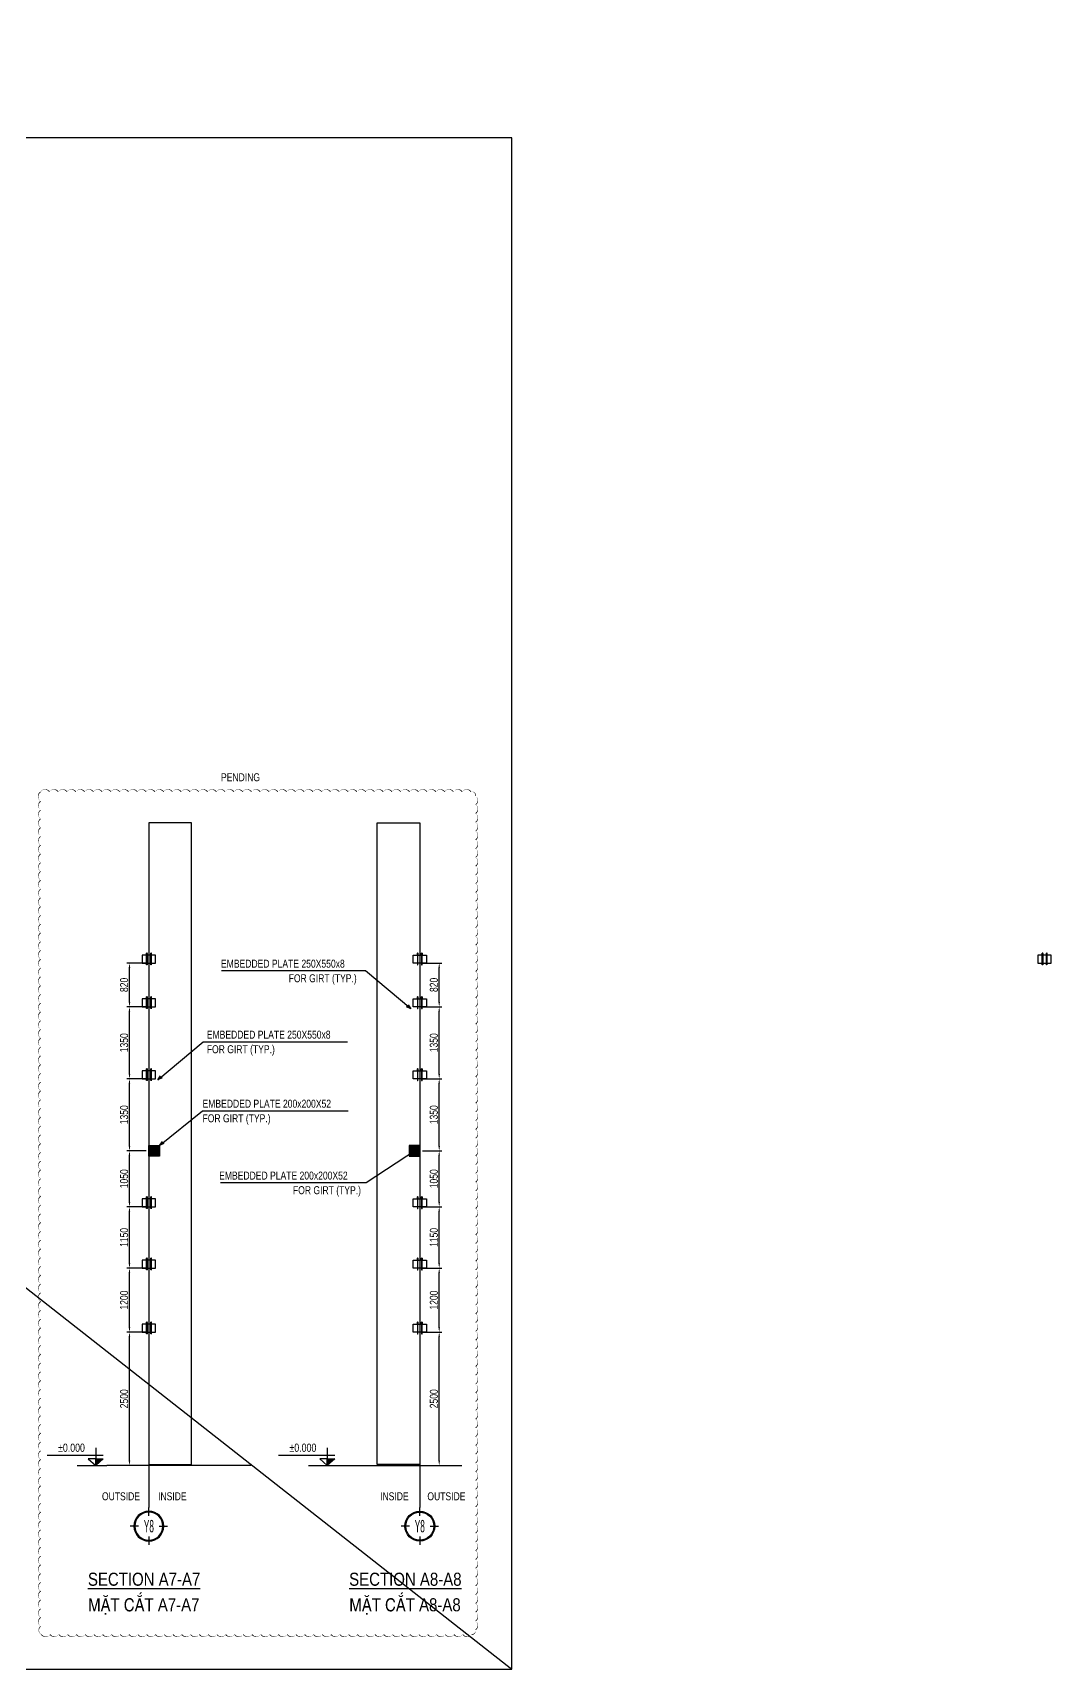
# Model space of a CAD drawing. Header units: millimetres. Extents: x -9238 to 1183474, y -200395 to 125651.
# Drawn here: x 1115720 to 1134804, y -200395 to -169712 of the extents above; entities that cross this region are included whole.
import ezdxf
from ezdxf.enums import TextEntityAlignment as Align

# ---------------------------------------------------------------- set-up
doc = ezdxf.new("R2010")
doc.units = ezdxf.units.MM
doc.header["$LTSCALE"] = 5
doc.header["$PDMODE"] = 35
doc.header["$PDSIZE"] = 5
doc.linetypes.add('CENTER', pattern=[2, 1.25, -0.25, 0.25, -0.25])
doc.linetypes.add('HIDDEN', pattern=[0.375, 0.25, -0.125])
for name, color, linetype in [('10_Steel_QHP', 7, 'Continuous'), ('18_Steel plate_QHP', 140, 'Continuous'), ('1_Gridline_QHP', 251, 'CENTER'), ('23_Rc_QHP', 54, 'Continuous'), ('2_Hidden_QHP', 8, 'HIDDEN'), ('3_Text title_QHP', 10, 'Continuous'), ('4_Text data_QHP', 255, 'Continuous'), ('6_Dim_QHP', 251, 'Continuous'), ('9_Dim_QHP', 7, 'Continuous')]:
    doc.layers.add(name, color=color, linetype=linetype)
doc.layers.add('5_Text_Revcloud_QHP', color=1, linetype='Continuous', true_color=0xff0000)
doc.styles.add('QHP drawing text', font='Vhelvcb.ttf')
doc.styles.add('VNI', font='vn_vni.shx', dxfattribs={"width": 0.8})
doc.dimstyles.new('QHP 1-50', dxfattribs={"dimscale": 50, "dimtxt": 3, "dimasz": 1.75, "dimexe": 1, "dimexo": 1, "dimgap": 0.5, "dimtad": 1, "dimdec": 0, "dimzin": 0, "dimdsep": 46, "dimtxsty": 'VNI', "dimcen": 4, "dimdle": 1, "dimclrd": 251, "dimclre": 251, "dimclrt": 255, "dimazin": 0, "dimtfac": 1, "dimtdec": 0, "dimtix": 1, "dimtmove": 2, "dimatfit": 3, "dimldrblk": 'OPEN30', "dimfxl": 7.5, "dimfxlon": 1, "dimtolj": 1, "dimtzin": 0, "dimarcsym": 0})

# ---------------------------------------------------------------- blocks, each defined once
blk = doc.blocks.new('Khunug Model')
at = {"layer": 'Defpoints'}
blk.add_lwpolyline([(0, -574.23), (731.17, -574.23), (731.17, 0), (0, 0)], close=True, dxfattribs=at)
at = {"layer": 'Defpoints', "style": 'VNI', "width": 0.8}
blk.add_attdef('X', (52.73, 16.26), '', height=22, dxfattribs=at)
blk = doc.blocks.new('*U3')
blk.add_hatch(color=1).paths.add_polyline_path([(-1, 1.75), (-3, 0), (-3, 1.75)])
at = {"color": 1}
for p, q in [((-3, 4.75), (-3, 1.75)), ((-16, 2.75), (-3, 2.75)), ((-8, 0), (0, 0)), ((-3, 2.75), (-1, 2.75))]:
    blk.add_line(p, q, dxfattribs=at)
blk.add_lwpolyline([(-3, 1.75), (-5, 1.75), (-3, 0)], dxfattribs=at)
blk.add_lwpolyline([(-1, 1.75), (-3, 0), (-3, 1.75)], close=True, dxfattribs=at)
at = {"layer": '4_Text data_QHP', "style": 'VNI', "width": 0.8}
for tag, p in [('CODE', (-9.5, 4.75)), ('(C.H)', (-12.5, 0.75))]:
    blk.add_attdef(tag, text='', height=2.2, dxfattribs=at).set_placement(p, align=Align.MIDDLE_CENTER)
blk = doc.blocks.new('QHP_GRIDLINE_TAG')
at = {"layer": '3_Text title_QHP', "color": 7}
blk.add_circle((0, 0), 3.75, dxfattribs=at)
at = {"layer": '6_Dim_QHP'}
for p, q in [((0, 2.75), (0, 5)), ((-2.75, 0), (-5, 0)), ((2.75, 0), (5, 0)), ((0, -2.75), (0, -5))]:
    blk.add_line(p, q, dxfattribs=at)
blk.add_circle((0, 0), 4, dxfattribs=at)
at = {"layer": '3_Text title_QHP', "style": 'VNI', "width": 0.5}
blk.add_attdef('SYMBOL', text='', height=3.3, dxfattribs=at).set_placement((0, 0), align=Align.MIDDLE_CENTER)
blk = doc.blocks.new('A$C7a43958b')
at = {"color": 6}
for points in [[(-45, 150), (-35, 150), (-35, 185), (-45, 185)], [(-45, 0), (-35, 0), (-35, -35), (-45, -35)], [(35, 150), (45, 150), (45, 185), (35, 185)], [(35, 0), (45, 0), (45, -35), (35, -35)]]:
    blk.add_lwpolyline(points, close=True, dxfattribs=at)
at = {"layer": '18_Steel plate_QHP'}
blk.add_lwpolyline([(-125, 0), (125, 0), (125, 150), (-125, 150)], close=True, dxfattribs=at)
at = {"layer": '1_Gridline_QHP'}
for p, q in [((-40, 190), (-40, -40)), ((40, 190), (40, -40))]:
    blk.add_line(p, q, dxfattribs=at)
at = {"layer": '2_Hidden_QHP'}
for points in [[(-45, -35), (-45, 185), (-35, 185), (-35, -35)], [(35, -35), (35, 185), (45, 185), (45, -35)]]:
    blk.add_lwpolyline(points, close=True, dxfattribs=at)
blk = doc.blocks.new('*D87')
at = {"layer": '9_Dim_QHP', "color": 251, "lineweight": -2, "transparency": 16777216}
for p, q in [((1117846, -194074), (1117482, -194074)), ((1117532, -196486), (1117532, -194161)), ((1117846, -196574), (1117482, -196574))]:
    blk.add_line(p, q, dxfattribs=at)
at = {"layer": '9_Dim_QHP', "color": 251, "transparency": 16777216}
for points in [[(1117518, -194161), (1117547, -194161), (1117532, -194074)], [(1117518, -196486), (1117547, -196486), (1117532, -196574)]]:
    blk.add_solid(points, dxfattribs=at)
at = {"layer": 'Defpoints', "color": 0, "transparency": 16777216}
for p in [(1117532, -194074), (1117896, -194074), (1117896, -196574)]:
    blk.add_point(p, dxfattribs=at)
at = {"layer": '9_Dim_QHP', "color": 255, "transparency": 16777216, "insert": (1117432, -195324), "char_height": 150, "attachment_point": 5, "rotation": 90, "style": 'VNI'}
blk.add_mtext('\\A1;2500', dxfattribs=at)
blk = doc.blocks.new('_Open30')
at = {"lineweight": -2}
for p, q in [((-1, 0.27), (0, 0)), ((0, 0), (-1, -0.27)), ((0, 0), (-1, 0))]:
    blk.add_line(p, q, dxfattribs=at)
blk = doc.blocks.new('*D88')
at = {"layer": '9_Dim_QHP', "color": 251, "lineweight": -2, "transparency": 16777216}
for p, q in [((1117846, -192874), (1117482, -192874)), ((1117532, -193986), (1117532, -192961)), ((1117846, -194074), (1117482, -194074))]:
    blk.add_line(p, q, dxfattribs=at)
at = {"layer": '9_Dim_QHP', "color": 251, "transparency": 16777216}
for points in [[(1117518, -192961), (1117547, -192961), (1117532, -192874)], [(1117518, -193986), (1117547, -193986), (1117532, -194074)]]:
    blk.add_solid(points, dxfattribs=at)
at = {"layer": 'Defpoints', "color": 0, "transparency": 16777216}
for p in [(1117532, -192874), (1117896, -192874), (1117896, -194074)]:
    blk.add_point(p, dxfattribs=at)
at = {"layer": '9_Dim_QHP', "color": 255, "transparency": 16777216, "insert": (1117432, -193474), "char_height": 150, "attachment_point": 5, "rotation": 90, "style": 'VNI'}
blk.add_mtext('\\A1;1200', dxfattribs=at)
blk = doc.blocks.new('*D89')
at = {"layer": '9_Dim_QHP', "color": 251, "lineweight": -2, "transparency": 16777216}
for p, q in [((1117846, -191724), (1117482, -191724)), ((1117532, -192786), (1117532, -191811)), ((1117846, -192874), (1117482, -192874))]:
    blk.add_line(p, q, dxfattribs=at)
at = {"layer": '9_Dim_QHP', "color": 251, "transparency": 16777216}
for points in [[(1117518, -191811), (1117547, -191811), (1117532, -191724)], [(1117518, -192786), (1117547, -192786), (1117532, -192874)]]:
    blk.add_solid(points, dxfattribs=at)
at = {"layer": 'Defpoints', "color": 0, "transparency": 16777216}
for p in [(1117532, -191724), (1117896, -191724), (1117896, -192874)]:
    blk.add_point(p, dxfattribs=at)
at = {"layer": '9_Dim_QHP', "color": 255, "transparency": 16777216, "insert": (1117432, -192299), "char_height": 150, "attachment_point": 5, "rotation": 90, "style": 'VNI'}
blk.add_mtext('\\A1;1150', dxfattribs=at)
blk = doc.blocks.new('*D90')
at = {"layer": '9_Dim_QHP', "color": 251, "lineweight": -2, "transparency": 16777216}
for p, q in [((1117846, -190674), (1117482, -190674)), ((1117532, -191636), (1117532, -190761)), ((1117846, -191724), (1117482, -191724))]:
    blk.add_line(p, q, dxfattribs=at)
at = {"layer": '9_Dim_QHP', "color": 251, "transparency": 16777216}
for points in [[(1117518, -190761), (1117547, -190761), (1117532, -190674)], [(1117518, -191636), (1117547, -191636), (1117532, -191724)]]:
    blk.add_solid(points, dxfattribs=at)
at = {"layer": 'Defpoints', "color": 0, "transparency": 16777216}
for p in [(1117532, -190674), (1117896, -190674), (1117896, -191724)]:
    blk.add_point(p, dxfattribs=at)
at = {"layer": '9_Dim_QHP', "color": 255, "transparency": 16777216, "insert": (1117432, -191199), "char_height": 150, "attachment_point": 5, "rotation": 90, "style": 'VNI'}
blk.add_mtext('\\A1;1050', dxfattribs=at)
blk = doc.blocks.new('*D91')
at = {"layer": '9_Dim_QHP', "color": 251, "lineweight": -2, "transparency": 16777216}
for p, q in [((1117846, -189324), (1117482, -189324)), ((1117532, -190586), (1117532, -189411)), ((1117846, -190674), (1117482, -190674))]:
    blk.add_line(p, q, dxfattribs=at)
at = {"layer": '9_Dim_QHP', "color": 251, "transparency": 16777216}
for points in [[(1117518, -189411), (1117547, -189411), (1117532, -189324)], [(1117518, -190586), (1117547, -190586), (1117532, -190674)]]:
    blk.add_solid(points, dxfattribs=at)
at = {"layer": 'Defpoints', "color": 0, "transparency": 16777216}
for p in [(1117532, -189324), (1117896, -189324), (1117896, -190674)]:
    blk.add_point(p, dxfattribs=at)
at = {"layer": '9_Dim_QHP', "color": 255, "transparency": 16777216, "insert": (1117432, -189999), "char_height": 150, "attachment_point": 5, "rotation": 90, "style": 'VNI'}
blk.add_mtext('\\A1;1350', dxfattribs=at)
blk = doc.blocks.new('*D92')
at = {"layer": '9_Dim_QHP', "color": 251, "lineweight": -2, "transparency": 16777216}
for p, q in [((1117846, -187974), (1117482, -187974)), ((1117532, -189236), (1117532, -188061)), ((1117846, -189324), (1117482, -189324))]:
    blk.add_line(p, q, dxfattribs=at)
at = {"layer": '9_Dim_QHP', "color": 251, "transparency": 16777216}
for points in [[(1117518, -188061), (1117547, -188061), (1117532, -187974)], [(1117518, -189236), (1117547, -189236), (1117532, -189324)]]:
    blk.add_solid(points, dxfattribs=at)
at = {"layer": 'Defpoints', "color": 0, "transparency": 16777216}
for p in [(1117532, -187974), (1117896, -187974), (1117896, -189324)]:
    blk.add_point(p, dxfattribs=at)
at = {"layer": '9_Dim_QHP', "color": 255, "transparency": 16777216, "insert": (1117432, -188649), "char_height": 150, "attachment_point": 5, "rotation": 90, "style": 'VNI'}
blk.add_mtext('\\A1;1350', dxfattribs=at)
blk = doc.blocks.new('*D93')
at = {"layer": '9_Dim_QHP', "color": 251, "lineweight": -2, "transparency": 16777216}
for p, q in [((1117846, -187154), (1117482, -187154)), ((1117532, -187886), (1117532, -187241)), ((1117846, -187974), (1117482, -187974))]:
    blk.add_line(p, q, dxfattribs=at)
at = {"layer": '9_Dim_QHP', "color": 251, "transparency": 16777216}
for points in [[(1117518, -187241), (1117547, -187241), (1117532, -187154)], [(1117518, -187886), (1117547, -187886), (1117532, -187974)]]:
    blk.add_solid(points, dxfattribs=at)
at = {"layer": 'Defpoints', "color": 0, "transparency": 16777216}
for p in [(1117532, -187154), (1117896, -187154), (1117896, -187974)]:
    blk.add_point(p, dxfattribs=at)
at = {"layer": '9_Dim_QHP', "color": 255, "transparency": 16777216, "insert": (1117432, -187564), "char_height": 150, "attachment_point": 5, "rotation": 90, "style": 'VNI'}
blk.add_mtext('\\A1;820', dxfattribs=at)
blk = doc.blocks.new('*D94')
at = {"layer": '9_Dim_QHP', "color": 251, "lineweight": -2, "transparency": 16777216}
for p, q in [((1123022, -194074), (1123386, -194074)), ((1123336, -196486), (1123336, -194161)), ((1123022, -196574), (1123386, -196574))]:
    blk.add_line(p, q, dxfattribs=at)
at = {"layer": '9_Dim_QHP', "color": 251, "transparency": 16777216}
for points in [[(1123321, -194161), (1123350, -194161), (1123336, -194074)], [(1123321, -196486), (1123350, -196486), (1123336, -196574)]]:
    blk.add_solid(points, dxfattribs=at)
at = {"layer": 'Defpoints', "color": 0, "transparency": 16777216}
for p in [(1122972, -194074), (1123336, -194074), (1122972, -196574)]:
    blk.add_point(p, dxfattribs=at)
at = {"layer": '9_Dim_QHP', "color": 255, "transparency": 16777216, "insert": (1123236, -195324), "char_height": 150, "attachment_point": 5, "rotation": 90, "style": 'VNI'}
blk.add_mtext('\\A1;2500', dxfattribs=at)
blk = doc.blocks.new('*D95')
at = {"layer": '9_Dim_QHP', "color": 251, "lineweight": -2, "transparency": 16777216}
for p, q in [((1123022, -192874), (1123386, -192874)), ((1123336, -193986), (1123336, -192961)), ((1123022, -194074), (1123386, -194074))]:
    blk.add_line(p, q, dxfattribs=at)
at = {"layer": '9_Dim_QHP', "color": 251, "transparency": 16777216}
for points in [[(1123321, -192961), (1123350, -192961), (1123336, -192874)], [(1123321, -193986), (1123350, -193986), (1123336, -194074)]]:
    blk.add_solid(points, dxfattribs=at)
at = {"layer": 'Defpoints', "color": 0, "transparency": 16777216}
for p in [(1122972, -192874), (1123336, -192874), (1122972, -194074)]:
    blk.add_point(p, dxfattribs=at)
at = {"layer": '9_Dim_QHP', "color": 255, "transparency": 16777216, "insert": (1123236, -193474), "char_height": 150, "attachment_point": 5, "rotation": 90, "style": 'VNI'}
blk.add_mtext('\\A1;1200', dxfattribs=at)
blk = doc.blocks.new('*D96')
at = {"layer": '9_Dim_QHP', "color": 251, "lineweight": -2, "transparency": 16777216}
for p, q in [((1123022, -191724), (1123386, -191724)), ((1123336, -192786), (1123336, -191811)), ((1123022, -192874), (1123386, -192874))]:
    blk.add_line(p, q, dxfattribs=at)
at = {"layer": '9_Dim_QHP', "color": 251, "transparency": 16777216}
for points in [[(1123321, -191811), (1123350, -191811), (1123336, -191724)], [(1123321, -192786), (1123350, -192786), (1123336, -192874)]]:
    blk.add_solid(points, dxfattribs=at)
at = {"layer": 'Defpoints', "color": 0, "transparency": 16777216}
for p in [(1122972, -191724), (1123336, -191724), (1122972, -192874)]:
    blk.add_point(p, dxfattribs=at)
at = {"layer": '9_Dim_QHP', "color": 255, "transparency": 16777216, "insert": (1123236, -192299), "char_height": 150, "attachment_point": 5, "rotation": 90, "style": 'VNI'}
blk.add_mtext('\\A1;1150', dxfattribs=at)
blk = doc.blocks.new('*D97')
at = {"layer": '9_Dim_QHP', "color": 251, "lineweight": -2, "transparency": 16777216}
for p, q in [((1123022, -190674), (1123386, -190674)), ((1123336, -191636), (1123336, -190761)), ((1123022, -191724), (1123386, -191724))]:
    blk.add_line(p, q, dxfattribs=at)
at = {"layer": '9_Dim_QHP', "color": 251, "transparency": 16777216}
for points in [[(1123321, -190761), (1123350, -190761), (1123336, -190674)], [(1123321, -191636), (1123350, -191636), (1123336, -191724)]]:
    blk.add_solid(points, dxfattribs=at)
at = {"layer": 'Defpoints', "color": 0, "transparency": 16777216}
for p in [(1122972, -190674), (1123336, -190674), (1122972, -191724)]:
    blk.add_point(p, dxfattribs=at)
at = {"layer": '9_Dim_QHP', "color": 255, "transparency": 16777216, "insert": (1123236, -191199), "char_height": 150, "attachment_point": 5, "rotation": 90, "style": 'VNI'}
blk.add_mtext('\\A1;1050', dxfattribs=at)
blk = doc.blocks.new('*D98')
at = {"layer": '9_Dim_QHP', "color": 251, "lineweight": -2, "transparency": 16777216}
for p, q in [((1123022, -189324), (1123386, -189324)), ((1123336, -190586), (1123336, -189411)), ((1123022, -190674), (1123386, -190674))]:
    blk.add_line(p, q, dxfattribs=at)
at = {"layer": '9_Dim_QHP', "color": 251, "transparency": 16777216}
for points in [[(1123321, -189411), (1123350, -189411), (1123336, -189324)], [(1123321, -190586), (1123350, -190586), (1123336, -190674)]]:
    blk.add_solid(points, dxfattribs=at)
at = {"layer": 'Defpoints', "color": 0, "transparency": 16777216}
for p in [(1122972, -189324), (1123336, -189324), (1122972, -190674)]:
    blk.add_point(p, dxfattribs=at)
at = {"layer": '9_Dim_QHP', "color": 255, "transparency": 16777216, "insert": (1123236, -189999), "char_height": 150, "attachment_point": 5, "rotation": 90, "style": 'VNI'}
blk.add_mtext('\\A1;1350', dxfattribs=at)
blk = doc.blocks.new('*D99')
at = {"layer": '9_Dim_QHP', "color": 251, "lineweight": -2, "transparency": 16777216}
for p, q in [((1123022, -187974), (1123386, -187974)), ((1123336, -189236), (1123336, -188061)), ((1123022, -189324), (1123386, -189324))]:
    blk.add_line(p, q, dxfattribs=at)
at = {"layer": '9_Dim_QHP', "color": 251, "transparency": 16777216}
for points in [[(1123321, -188061), (1123350, -188061), (1123336, -187974)], [(1123321, -189236), (1123350, -189236), (1123336, -189324)]]:
    blk.add_solid(points, dxfattribs=at)
at = {"layer": 'Defpoints', "color": 0, "transparency": 16777216}
for p in [(1122972, -187974), (1123336, -187974), (1122972, -189324)]:
    blk.add_point(p, dxfattribs=at)
at = {"layer": '9_Dim_QHP', "color": 255, "transparency": 16777216, "insert": (1123236, -188649), "char_height": 150, "attachment_point": 5, "rotation": 90, "style": 'VNI'}
blk.add_mtext('\\A1;1350', dxfattribs=at)
blk = doc.blocks.new('*D100')
at = {"layer": '9_Dim_QHP', "color": 251, "lineweight": -2, "transparency": 16777216}
for p, q in [((1123022, -187154), (1123386, -187154)), ((1123336, -187886), (1123336, -187241)), ((1123022, -187974), (1123386, -187974))]:
    blk.add_line(p, q, dxfattribs=at)
at = {"layer": '9_Dim_QHP', "color": 251, "transparency": 16777216}
for points in [[(1123321, -187241), (1123350, -187241), (1123336, -187154)], [(1123321, -187886), (1123350, -187886), (1123336, -187974)]]:
    blk.add_solid(points, dxfattribs=at)
at = {"layer": 'Defpoints', "color": 0, "transparency": 16777216}
for p in [(1122972, -187154), (1123336, -187154), (1122972, -187974)]:
    blk.add_point(p, dxfattribs=at)
at = {"layer": '9_Dim_QHP', "color": 255, "transparency": 16777216, "insert": (1123236, -187564), "char_height": 150, "attachment_point": 5, "rotation": 90, "style": 'VNI'}
blk.add_mtext('\\A1;820', dxfattribs=at)

msp = doc.modelspace()

# ---------------------------------------------------------------- hatches: boundary and pattern name
at = {"layer": '18_Steel plate_QHP'}
h = msp.add_hatch(dxfattribs=at)
h.set_pattern_fill('ANSI31', color=2, scale=5)
h.set_pattern_definition([(45, (6170.475, 5e-09), (-11.22532015, 11.22532015), [])])
h.paths.add_polyline_path([(1118095.8, -190773.8), (1117895.8, -190773.8), (1117895.8, -190573.8), (1118095.8, -190573.8)])
h = msp.add_hatch(dxfattribs=at)
h.set_pattern_fill('ANSI31', color=2, scale=5)
h.set_pattern_definition([(45, (5255.632, 5e-09), (-11.22532015, 11.22532015), [])])
h.paths.add_polyline_path([(1122772.1, -190773.8), (1122972.1, -190773.8), (1122972.1, -190573.8), (1122772.1, -190573.8)])

# ---------------------------------------------------------------- linework, layer by layer
msp.add_lwpolyline([(1088140.5, -171683.7), (1124698.9, -200395.2)])
at = {"layer": '18_Steel plate_QHP', "color": 2}
for points in [[(1118095.8, -190773.8), (1117895.8, -190773.8), (1117895.8, -190573.8), (1118095.8, -190573.8)], [(1122772.1, -190773.8), (1122972.1, -190773.8), (1122972.1, -190573.8), (1122772.1, -190573.8)]]:
    msp.add_lwpolyline(points, close=True, dxfattribs=at)
at = {"layer": '1_Gridline_QHP'}
for p, q in [((1119804.4, -196573.8), (1117110.8, -196573.8)), ((1117895.8, -196553.8), (1117895.8, -197361.6)), ((1121063.6, -196573.8), (1123757.1, -196573.8)), ((1122972.1, -196553.8), (1122972.1, -197361.6))]:
    msp.add_line(p, q, dxfattribs=at)
at = {"layer": '23_Rc_QHP'}
for points in [[(1117895.8, -196553.8), (1118695.8, -196553.8), (1118695.8, -184523.8), (1117895.8, -184523.8)], [(1122972.1, -196553.8), (1122172.1, -196553.8), (1122172.1, -184523.8), (1122972.1, -184523.8)]]:
    msp.add_lwpolyline(points, close=True, dxfattribs=at)
at = {"layer": '5_Text_Revcloud_QHP'}
msp.add_lwpolyline([(1115868.1, -183943.1, 0, 16.5, -0.5205671), (1116032.6, -183943.1, 0, 16.5, -0.5205671), (1116197.2, -183943.1, 0, 16.5, -0.5205671), (1116361.7, -183943.1, 0, 16.5, -0.5205671), (1116526.3, -183943.1, 0, 16.5, -0.5205671), (1116690.8, -183943.1, 0, 16.5, -0.5205671), (1116855.4, -183943.1, 0, 16.5, -0.5205671), (1117019.9, -183943.1, 0, 16.5, -0.5205671), (1117184.5, -183943.1, 0, 16.5, -0.5205671), (1117349.1, -183943.1, 0, 16.5, -0.5205671), (1117513.6, -183943.1, 0, 16.5, -0.5205671), (1117678.2, -183943.1, 0, 16.5, -0.5205671), (1117842.7, -183943.1, 0, 16.5, -0.5205671), (1118007.3, -183943.1, 0, 16.5, -0.5205671), (1118171.8, -183943.1, 0, 16.5, -0.5205671), (1118336.4, -183943.1, 0, 16.5, -0.5205671), (1118500.9, -183943.1, 0, 16.5, -0.5205671), (1118665.5, -183943.1, 0, 16.5, -0.5205671), (1118830, -183943.1, 0, 16.5, -0.5205671), (1118994.6, -183943.1, 0, 16.5, -0.5205671), (1119159.2, -183943.1, 0, 16.5, -0.5205671), (1119323.7, -183943.1, 0, 16.5, -0.5205671), (1119488.3, -183943.1, 0, 16.5, -0.5205671), (1119652.8, -183943.1, 0, 16.5, -0.5205671), (1119817.4, -183943.1, 0, 16.5, -0.5205671), (1119981.9, -183943.1, 0, 16.5, -0.5205671), (1120146.5, -183943.1, 0, 16.5, -0.5205671), (1120311, -183943.1, 0, 16.5, -0.5205671), (1120475.6, -183943.1, 0, 16.5, -0.5205671), (1120640.2, -183943.1, 0, 16.5, -0.5205671), (1120804.7, -183943.1, 0, 16.5, -0.5205671), (1120969.3, -183943.1, 0, 16.5, -0.5205671), (1121133.8, -183943.1, 0, 16.5, -0.5205671), (1121298.4, -183943.1, 0, 16.5, -0.5205671), (1121462.9, -183943.1, 0, 16.5, -0.5205671), (1121627.5, -183943.1, 0, 16.5, -0.5205671), (1121792, -183943.1, 0, 16.5, -0.5205671), (1121956.6, -183943.1, 0, 16.5, -0.5205671), (1122121.1, -183943.1, 0, 16.5, -0.5205671), (1122285.7, -183943.1, 0, 16.5, -0.5205671), (1122450.3, -183943.1, 0, 16.5, -0.5205671), (1122614.8, -183943.1, 0, 16.5, -0.5205671), (1122779.4, -183943.1, 0, 16.5, -0.5205671), (1122943.9, -183943.1, 0, 16.5, -0.5205671), (1123108.5, -183943.1, 0, 16.5, -0.5205671), (1123273, -183943.1, 0, 16.5, -0.5205671), (1123437.6, -183943.1, 0, 16.5, -0.5205671), (1123602.1, -183943.1, 0, 16.5, -0.5205671), (1123766.7, -183943.1, 0, 16.5, -0.5205671), (1123931.3, -183943.1, 0, 16.5, -0.5205671), (1124018.3, -184020.6, 0, 16.5, -0.5205671), (1124018.3, -184185.2, 0, 16.5, -0.5205671), (1124018.3, -184349.7, 0, 16.5, -0.5205671), (1124018.3, -184514.3, 0, 16.5, -0.5205671), (1124018.3, -184678.8, 0, 16.5, -0.5205671), (1124018.3, -184843.4, 0, 16.5, -0.5205671), (1124018.3, -185008, 0, 16.5, -0.5205671), (1124018.3, -185172.5, 0, 16.5, -0.5205671), (1124018.3, -185337.1, 0, 16.5, -0.5205671), (1124018.3, -185501.6, 0, 16.5, -0.5205671), (1124018.3, -185666.2, 0, 16.5, -0.5205671), (1124018.3, -185830.7, 0, 16.5, -0.5205671), (1124018.3, -185995.3, 0, 16.5, -0.5205671), (1124018.3, -186159.8, 0, 16.5, -0.5205671), (1124018.3, -186324.4, 0, 16.5, -0.5205671), (1124018.3, -186488.9, 0, 16.5, -0.5205671), (1124018.3, -186653.5, 0, 16.5, -0.5205671), (1124018.3, -186818.1, 0, 16.5, -0.5205671), (1124018.3, -186982.6, 0, 16.5, -0.5205671), (1124018.3, -187147.2, 0, 16.5, -0.5205671), (1124018.3, -187311.7, 0, 16.5, -0.5205671), (1124018.3, -187476.3, 0, 16.5, -0.5205671), (1124018.3, -187640.8, 0, 16.5, -0.5205671), (1124018.3, -187805.4, 0, 16.5, -0.5205671), (1124018.3, -187969.9, 0, 16.5, -0.5205671), (1124018.3, -188134.5, 0, 16.5, -0.5205671), (1124018.3, -188299.1, 0, 16.5, -0.5205671), (1124018.3, -188463.6, 0, 16.5, -0.5205671), (1124018.3, -188628.2, 0, 16.5, -0.5205671), (1124018.3, -188792.7, 0, 16.5, -0.5205671), (1124018.3, -188957.3, 0, 16.5, -0.5205671), (1124018.3, -189121.8, 0, 16.5, -0.5205671), (1124018.3, -189286.4, 0, 16.5, -0.5205671), (1124018.3, -189450.9, 0, 16.5, -0.5205671), (1124018.3, -189615.5, 0, 16.5, -0.5205671), (1124018.3, -189780, 0, 16.5, -0.5205671), (1124018.3, -189944.6, 0, 16.5, -0.5205671), (1124018.3, -190109.2, 0, 16.5, -0.5205671), (1124018.3, -190273.7, 0, 16.5, -0.5205671), (1124018.3, -190438.3, 0, 16.5, -0.5205671), (1124018.3, -190602.8, 0, 16.5, -0.5205671), (1124018.3, -190767.4, 0, 16.5, -0.5205671), (1124018.3, -190931.9, 0, 16.5, -0.5205671), (1124018.3, -191096.5, 0, 16.5, -0.5205671), (1124018.3, -191261, 0, 16.5, -0.5205671), (1124018.3, -191425.6, 0, 16.5, -0.5205671), (1124018.3, -191590.1, 0, 16.5, -0.5205671), (1124018.3, -191754.7, 0, 16.5, -0.5205671), (1124018.3, -191919.3, 0, 16.5, -0.5205671), (1124018.3, -192083.8, 0, 16.5, -0.5205671), (1124018.3, -192248.4, 0, 16.5, -0.5205671), (1124018.3, -192412.9, 0, 16.5, -0.5205671), (1124018.3, -192577.5, 0, 16.5, -0.5205671), (1124018.3, -192742, 0, 16.5, -0.5205671), (1124018.3, -192906.6, 0, 16.5, -0.5205671), (1124018.3, -193071.1, 0, 16.5, -0.5205671), (1124018.3, -193235.7, 0, 16.5, -0.5205671), (1124018.3, -193400.3, 0, 16.5, -0.5205671), (1124018.3, -193564.8, 0, 16.5, -0.5205671), (1124018.3, -193729.4, 0, 16.5, -0.5205671), (1124018.3, -193893.9, 0, 16.5, -0.5205671), (1124018.3, -194058.5, 0, 16.5, -0.5205671), (1124018.3, -194223, 0, 16.5, -0.5205671), (1124018.3, -194387.6, 0, 16.5, -0.5205671), (1124018.3, -194552.1, 0, 16.5, -0.5205671), (1124018.3, -194716.7, 0, 16.5, -0.5205671), (1124018.3, -194881.2, 0, 16.5, -0.5205671), (1124018.3, -195045.8, 0, 16.5, -0.5205671), (1124018.3, -195210.4, 0, 16.5, -0.5205671), (1124018.3, -195374.9, 0, 16.5, -0.5205671), (1124018.3, -195539.5, 0, 16.5, -0.5205671), (1124018.3, -195704, 0, 16.5, -0.5205671), (1124018.3, -195868.6, 0, 16.5, -0.5205671), (1124018.3, -196033.1, 0, 16.5, -0.5205671), (1124018.3, -196197.7, 0, 16.5, -0.5205671), (1124018.3, -196362.2, 0, 16.5, -0.5205671), (1124018.3, -196526.8, 0, 16.5, -0.5205671), (1124018.3, -196691.4, 0, 16.5, -0.5205671), (1124018.3, -196855.9, 0, 16.5, -0.5205671), (1124018.3, -197020.5, 0, 16.5, -0.5205671), (1124018.3, -197185, 0, 16.5, -0.5205671), (1124018.3, -197349.6, 0, 16.5, -0.5205671), (1124018.3, -197514.1, 0, 16.5, -0.5205671), (1124018.3, -197678.7, 0, 16.5, -0.5205671), (1124018.3, -197843.2, 0, 16.5, -0.5205671), (1124018.3, -198007.8, 0, 16.5, -0.5205671), (1124018.3, -198172.3, 0, 16.5, -0.5205671), (1124018.3, -198336.9, 0, 16.5, -0.5205671), (1124018.3, -198501.5, 0, 16.5, -0.5205671), (1124018.3, -198666, 0, 16.5, -0.5205671), (1124018.3, -198830.6, 0, 16.5, -0.5205671), (1124018.3, -198995.1, 0, 16.5, -0.5205671), (1124018.3, -199159.7, 0, 16.5, -0.5205671), (1124018.3, -199324.2, 0, 16.5, -0.5205671), (1124018.3, -199488.8, 0, 16.5, -0.5205671), (1124018.3, -199653.3, 0, 16.5, -0.5205671), (1123943, -199742.6, 0, 16.5, -0.5205671), (1123778.4, -199742.6, 0, 16.5, -0.5205671), (1123613.9, -199742.6, 0, 16.5, -0.5205671), (1123449.3, -199742.6, 0, 16.5, -0.5205671), (1123284.8, -199742.6, 0, 16.5, -0.5205671), (1123120.2, -199742.6, 0, 16.5, -0.5205671), (1122955.7, -199742.6, 0, 16.5, -0.5205671), (1122791.1, -199742.6, 0, 16.5, -0.5205671), (1122626.6, -199742.6, 0, 16.5, -0.5205671), (1122462, -199742.6, 0, 16.5, -0.5205671), (1122297.5, -199742.6, 0, 16.5, -0.5205671), (1122132.9, -199742.6, 0, 16.5, -0.5205671), (1121968.3, -199742.6, 0, 16.5, -0.5205671), (1121803.8, -199742.6, 0, 16.5, -0.5205671), (1121639.2, -199742.6, 0, 16.5, -0.5205671), (1121474.7, -199742.6, 0, 16.5, -0.5205671), (1121310.1, -199742.6, 0, 16.5, -0.5205671), (1121145.6, -199742.6, 0, 16.5, -0.5205671), (1120981, -199742.6, 0, 16.5, -0.5205671), (1120816.5, -199742.6, 0, 16.5, -0.5205671), (1120651.9, -199742.6, 0, 16.5, -0.5205671), (1120487.3, -199742.6, 0, 16.5, -0.5205671), (1120322.8, -199742.6, 0, 16.5, -0.5205671), (1120158.2, -199742.6, 0, 16.5, -0.5205671), (1119993.7, -199742.6, 0, 16.5, -0.5205671), (1119829.1, -199742.6, 0, 16.5, -0.5205671), (1119664.6, -199742.6, 0, 16.5, -0.5205671), (1119500, -199742.6, 0, 16.5, -0.5205671), (1119335.5, -199742.6, 0, 16.5, -0.5205671), (1119170.9, -199742.6, 0, 16.5, -0.5205671), (1119006.4, -199742.6, 0, 16.5, -0.5205671), (1118841.8, -199742.6, 0, 16.5, -0.5205671), (1118677.2, -199742.6, 0, 16.5, -0.5205671), (1118512.7, -199742.6, 0, 16.5, -0.5205671), (1118348.1, -199742.6, 0, 16.5, -0.5205671), (1118183.6, -199742.6, 0, 16.5, -0.5205671), (1118019, -199742.6, 0, 16.5, -0.5205671), (1117854.5, -199742.6, 0, 16.5, -0.5205671), (1117689.9, -199742.6, 0, 16.5, -0.5205671), (1117525.4, -199742.6, 0, 16.5, -0.5205671), (1117360.8, -199742.6, 0, 16.5, -0.5205671), (1117196.2, -199742.6, 0, 16.5, -0.5205671), (1117031.7, -199742.6, 0, 16.5, -0.5205671), (1116867.1, -199742.6, 0, 16.5, -0.5205671), (1116702.6, -199742.6, 0, 16.5, -0.5205671), (1116538, -199742.6, 0, 16.5, -0.5205671), (1116373.5, -199742.6, 0, 16.5, -0.5205671), (1116208.9, -199742.6, 0, 16.5, -0.5205671), (1116044.4, -199742.6, 0, 16.5, -0.5205671), (1115879.8, -199742.6, 0, 16.5, -0.5205671), (1115868.1, -199589.8, 0, 16.5, -0.5205671), (1115868.1, -199425.3, 0, 16.5, -0.5205671), (1115868.1, -199260.7, 0, 16.5, -0.5205671), (1115868.1, -199096.2, 0, 16.5, -0.5205671), (1115868.1, -198931.6, 0, 16.5, -0.5205671), (1115868.1, -198767, 0, 16.5, -0.5205671), (1115868.1, -198602.5, 0, 16.5, -0.5205671), (1115868.1, -198437.9, 0, 16.5, -0.5205671), (1115868.1, -198273.4, 0, 16.5, -0.5205671), (1115868.1, -198108.8, 0, 16.5, -0.5205671), (1115868.1, -197944.3, 0, 16.5, -0.5205671), (1115868.1, -197779.7, 0, 16.5, -0.5205671), (1115868.1, -197615.2, 0, 16.5, -0.5205671), (1115868.1, -197450.6, 0, 16.5, -0.5205671), (1115868.1, -197286, 0, 16.5, -0.5205671), (1115868.1, -197121.5, 0, 16.5, -0.5205671), (1115868.1, -196956.9, 0, 16.5, -0.5205671), (1115868.1, -196792.4, 0, 16.5, -0.5205671), (1115868.1, -196627.8, 0, 16.5, -0.5205671), (1115868.1, -196463.3, 0, 16.5, -0.5205671), (1115868.1, -196298.7, 0, 16.5, -0.5205671), (1115868.1, -196134.2, 0, 16.5, -0.5205671), (1115868.1, -195969.6, 0, 16.5, -0.5205671), (1115868.1, -195805.1, 0, 16.5, -0.5205671), (1115868.1, -195640.5, 0, 16.5, -0.5205671), (1115868.1, -195475.9, 0, 16.5, -0.5205671), (1115868.1, -195311.4, 0, 16.5, -0.5205671), (1115868.1, -195146.8, 0, 16.5, -0.5205671), (1115868.1, -194982.3, 0, 16.5, -0.5205671), (1115868.1, -194817.7, 0, 16.5, -0.5205671), (1115868.1, -194653.2, 0, 16.5, -0.5205671), (1115868.1, -194488.6, 0, 16.5, -0.5205671), (1115868.1, -194324.1, 0, 16.5, -0.5205671), (1115868.1, -194159.5, 0, 16.5, -0.5205671), (1115868.1, -193994.9, 0, 16.5, -0.5205671), (1115868.1, -193830.4, 0, 16.5, -0.5205671), (1115868.1, -193665.8, 0, 16.5, -0.5205671), (1115868.1, -193501.3, 0, 16.5, -0.5205671), (1115868.1, -193336.7, 0, 16.5, -0.5205671), (1115868.1, -193172.2, 0, 16.5, -0.5205671), (1115868.1, -193007.6, 0, 16.5, -0.5205671), (1115868.1, -192843.1, 0, 16.5, -0.5205671), (1115868.1, -192678.5, 0, 16.5, -0.5205671), (1115868.1, -192514, 0, 16.5, -0.5205671), (1115868.1, -192349.4, 0, 16.5, -0.5205671), (1115868.1, -192184.8, 0, 16.5, -0.5205671), (1115868.1, -192020.3, 0, 16.5, -0.5205671), (1115868.1, -191855.7, 0, 16.5, -0.5205671), (1115868.1, -191691.2, 0, 16.5, -0.5205671), (1115868.1, -191526.6, 0, 16.5, -0.5205671), (1115868.1, -191362.1, 0, 16.5, -0.5205671), (1115868.1, -191197.5, 0, 16.5, -0.5205671), (1115868.1, -191033, 0, 16.5, -0.5205671), (1115868.1, -190868.4, 0, 16.5, -0.5205671), (1115868.1, -190703.9, 0, 16.5, -0.5205671), (1115868.1, -190539.3, 0, 16.5, -0.5205671), (1115868.1, -190374.7, 0, 16.5, -0.5205671), (1115868.1, -190210.2, 0, 16.5, -0.5205671), (1115868.1, -190045.6, 0, 16.5, -0.5205671), (1115868.1, -189881.1, 0, 16.5, -0.5205671), (1115868.1, -189716.5, 0, 16.5, -0.5205671), (1115868.1, -189552, 0, 16.5, -0.5205671), (1115868.1, -189387.4, 0, 16.5, -0.5205671), (1115868.1, -189222.9, 0, 16.5, -0.5205671), (1115868.1, -189058.3, 0, 16.5, -0.5205671), (1115868.1, -188893.7, 0, 16.5, -0.5205671), (1115868.1, -188729.2, 0, 16.5, -0.5205671), (1115868.1, -188564.6, 0, 16.5, -0.5205671), (1115868.1, -188400.1, 0, 16.5, -0.5205671), (1115868.1, -188235.5, 0, 16.5, -0.5205671), (1115868.1, -188071, 0, 16.5, -0.5205671), (1115868.1, -187906.4, 0, 16.5, -0.5205671), (1115868.1, -187741.9, 0, 16.5, -0.5205671), (1115868.1, -187577.3, 0, 16.5, -0.5205671), (1115868.1, -187412.8, 0, 16.5, -0.5205671), (1115868.1, -187248.2, 0, 16.5, -0.5205671), (1115868.1, -187083.6, 0, 16.5, -0.5205671), (1115868.1, -186919.1, 0, 16.5, -0.5205671), (1115868.1, -186754.5, 0, 16.5, -0.5205671), (1115868.1, -186590, 0, 16.5, -0.5205671), (1115868.1, -186425.4, 0, 16.5, -0.5205671), (1115868.1, -186260.9, 0, 16.5, -0.5205671), (1115868.1, -186096.3, 0, 16.5, -0.5205671), (1115868.1, -185931.8, 0, 16.5, -0.5205671), (1115868.1, -185767.2, 0, 16.5, -0.5205671), (1115868.1, -185602.6, 0, 16.5, -0.5205671), (1115868.1, -185438.1, 0, 16.5, -0.5205671), (1115868.1, -185273.5, 0, 16.5, -0.5205671), (1115868.1, -185109, 0, 16.5, -0.5205671), (1115868.1, -184944.4, 0, 16.5, -0.5205671), (1115868.1, -184779.9, 0, 16.5, -0.5205671), (1115868.1, -184615.3, 0, 16.5, -0.5205671), (1115868.1, -184450.8, 0, 16.5, -0.5205671), (1115868.1, -184286.2, 0, 16.5, -0.5205671), (1115868.1, -184121.7, 0, 16.5, -0.5205671)], format="xyseb", close=True, dxfattribs=at)

# ---------------------------------------------------------------- block references
ref = msp.add_blockref('Khunug Model', (1088140.5, -171683.7), dxfattribs=dict(xscale=50, yscale=50, zscale=50))
ref.add_attrib('X', '1/50.0', (1090776.8, -170870.7), dxfattribs={"height": 1100, "style": 'VNI', "width": 0.8})
for p in [(1117895.8, -187153.8), (1134678.7, -187153.8), (1117895.8, -187973.8), (1117895.8, -189323.8), (1117895.8, -191723.8), (1117895.8, -192873.8), (1117895.8, -194073.8)]:
    msp.add_blockref('A$C7a43958b', p)
at = {"xscale": -1}
for p in [(1122972.1, -187153.8), (1122972.1, -187973.8), (1122972.1, -189323.8), (1122972.1, -191723.8), (1122972.1, -192873.8), (1122972.1, -194073.8)]:
    msp.add_blockref('A$C7a43958b', p, dxfattribs=at)
ref = msp.add_blockref('QHP_GRIDLINE_TAG', (1117895.8, -197711.6), dxfattribs=dict(xscale=-70, yscale=70, zscale=70))
ref.add_attrib('SYMBOL', 'Y8', dxfattribs={"layer": '3_Text title_QHP', "height": 231, "style": 'VNI', "width": 0.5}).set_placement((1117895.8, -197711.6), align=Align.MIDDLE_CENTER)
at = {"xscale": 70, "yscale": 70, "zscale": 70}
msp.add_blockref('QHP_GRIDLINE_TAG', (1122972.1, -197711.6), dxfattribs=at).add_auto_attribs({'SYMBOL': 'Y8'})
at = {"layer": '10_Steel_QHP'}
ref = msp.add_blockref('*U3', (1117110.8, -196573.8), dxfattribs=dict(at, xscale=70, yscale=70, zscale=70))
ref.add_attrib('CODE', '%%P0.000', dxfattribs={"layer": '4_Text data_QHP', "height": 154, "style": 'VNI', "width": 0.8}).set_placement((1116445.8, -196241.3), align=Align.MIDDLE_CENTER)
ref = msp.add_blockref('*U3', (1121447.1, -196573.8), dxfattribs=dict(at, xscale=70, yscale=70, zscale=70))
ref.add_attrib('CODE', '%%P0.000', dxfattribs={"layer": '4_Text data_QHP', "height": 154, "style": 'VNI', "width": 0.8}).set_placement((1120782.1, -196241.3), align=Align.MIDDLE_CENTER)

# ---------------------------------------------------------------- texts
at = {"layer": '3_Text title_QHP', "style": 'VNI', "width": 0.8}
for s, p in [('OUTSIDE', (1117016.6, -197227)), ('INSIDE', (1118068, -197227)), ('INSIDE', (1122228.5, -197227)), ('OUTSIDE', (1123114.2, -197227))]:
    msp.add_text(s, height=150, dxfattribs=at).set_placement(p)
at = {"layer": '3_Text title_QHP', "ltscale": 0.13, "style": 'QHP drawing text'}
for s, p in [('%%USECTION A7-A7', (1117806.5, -198706.8)), ('%%USECTION A8-A8', (1122701.4, -198706.8)), ('MAËT CAÉT A7-A7', (1117800.6, -199186)), ('MAËT CAÉT A8-A8', (1122695.5, -199186))]:
    msp.add_text(s, height=245, dxfattribs=at).set_placement(p, align=Align.MIDDLE_CENTER)
at = {"layer": '4_Text data_QHP', "color": 7, "style": 'VNI', "width": 0.8}
for s, p in [('EMBEDDED PLATE 250X550x8', (1119246.8, -187241.3)), ('FOR GIRT (TYP.)', (1120515.4, -187514.9)), ('EMBEDDED PLATE 250X550x8', (1118981.1, -188571.6)), ('FOR GIRT (TYP.)', (1118981.1, -188845.2)), ('EMBEDDED PLATE 200x200X52', (1118901.3, -189866.4)), ('FOR GIRT (TYP.)', (1118901.3, -190140)), ('EMBEDDED PLATE 200x200X52', (1119212.4, -191214.4)), ('FOR GIRT (TYP.)', (1120595.3, -191488))]:
    msp.add_text(s, height=150, dxfattribs=at).set_placement(p)
at = {"layer": '5_Text_Revcloud_QHP', "style": 'VNI', "width": 0.8}
msp.add_text('PENDING', height=150, dxfattribs=at).set_placement((1119246.8, -183746.1))

# ---------------------------------------------------------------- dimensions: what is measured, and where the dimension line sits
at = {"layer": '9_Dim_QHP'}
for base, p1, p2, picture, middle in [((1117532.1, -187153.8), (1117895.8, -187973.8), (1117895.8, -187153.8), '*D93', (1117432.1, -187563.8)), ((1123335.8, -187153.8), (1122972.1, -187973.8), (1122972.1, -187153.8), '*D100', (1123235.8, -187563.8)), ((1117532.1, -187973.8), (1117895.8, -189323.8), (1117895.8, -187973.8), '*D92', (1117432.1, -188648.8)), ((1123335.8, -187973.8), (1122972.1, -189323.8), (1122972.1, -187973.8), '*D99', (1123235.8, -188648.8)), ((1117532.1, -189323.8), (1117895.8, -190673.8), (1117895.8, -189323.8), '*D91', (1117432.1, -189998.8)), ((1123335.8, -189323.8), (1122972.1, -190673.8), (1122972.1, -189323.8), '*D98', (1123235.8, -189998.8)), ((1117532.1, -190673.8), (1117895.8, -191723.8), (1117895.8, -190673.8), '*D90', (1117432.1, -191198.8)), ((1123335.8, -190673.8), (1122972.1, -191723.8), (1122972.1, -190673.8), '*D97', (1123235.8, -191198.8)), ((1117532.1, -191723.8), (1117895.8, -192873.8), (1117895.8, -191723.8), '*D89', (1117432.1, -192298.8)), ((1123335.8, -191723.8), (1122972.1, -192873.8), (1122972.1, -191723.8), '*D96', (1123235.8, -192298.8)), ((1117532.1, -192873.8), (1117895.8, -194073.8), (1117895.8, -192873.8), '*D88', (1117432.1, -193473.8)), ((1123335.8, -192873.8), (1122972.1, -194073.8), (1122972.1, -192873.8), '*D95', (1123235.8, -193473.8)), ((1117532.1, -194073.8), (1117895.8, -196573.8), (1117895.8, -194073.8), '*D87', (1117432.1, -195323.8)), ((1123335.8, -194073.8), (1122972.1, -196573.8), (1122972.1, -194073.8), '*D94', (1123235.8, -195323.8))]:
    dim = msp.add_linear_dim(base=base, p1=p1, p2=p2, angle=90, dimstyle='QHP 1-50', dxfattribs=at)
    dim.commit()
    dim.dimension.update_dxf_attribs({"geometry": picture, "text_midpoint": middle})

# ---------------------------------------------------------------- leaders
for points in [[(1122803.1, -188014.7), (1121954.9, -187302), (1119253.5, -187302)], [(1118064.8, -189345), (1118913.1, -188632.3), (1121614.4, -188632.3)], [(1118095.8, -190573.8), (1118902.4, -189927.1), (1121631.7, -189927.1)], [(1122913.3, -190657), (1121965.5, -191275.1), (1119236.3, -191275.1)]]:
    msp.add_leader(points, dimstyle='QHP 1-50', override={"dimscale": 0, "dimtxt": 150, "dimasz": 87.5, "dimgap": 0.5, "dimtad": 0})

doc.saveas('drawing.dxf')
